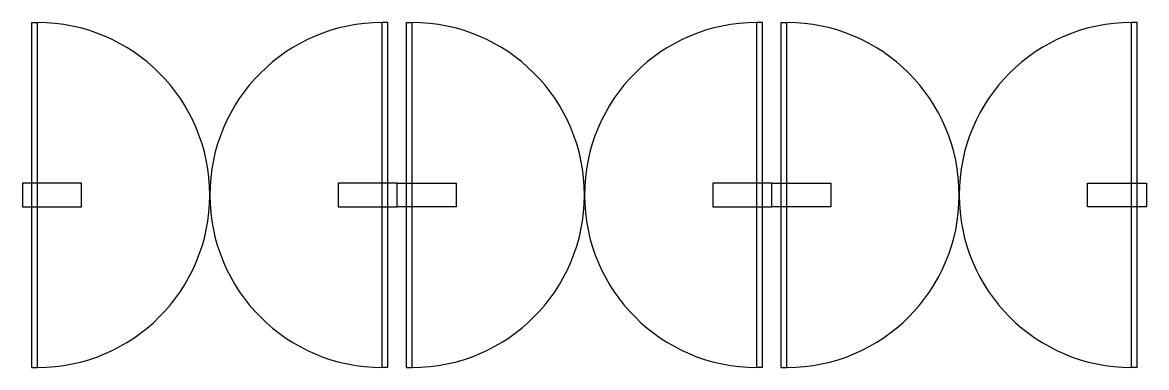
# Model space of a CAD drawing. Header units: inches. Extents: x 3.66 to 4.66, y 3.48 to 3.78.
import ezdxf

# ---------------------------------------------------------------- set-up
doc = ezdxf.new("R2010")
doc.units = ezdxf.units.IN
doc.header["$MEASUREMENT"] = 0

msp = doc.modelspace()

# ---------------------------------------------------------------- linework, layer by layer
for p, q in [((3.6712, 3.7839), (3.6762, 3.7839)), ((3.6712, 3.4773), (3.6712, 3.7839)), ((3.6762, 3.4773), (3.6762, 3.7839)), ((3.9829, 3.4773), (3.9829, 3.7839)), ((3.9879, 3.7839), (3.9829, 3.7839)), ((3.9879, 3.4773), (3.9879, 3.7839)), ((4.0045, 3.7839), (4.0095, 3.7839)), ((4.0045, 3.4773), (4.0045, 3.7839)), ((4.0095, 3.4773), (4.0095, 3.7839)), ((4.3162, 3.4773), (4.3162, 3.7839)), ((4.3212, 3.7839), (4.3162, 3.7839)), ((4.3212, 3.4773), (4.3212, 3.7839)), ((4.3379, 3.4773), (4.3379, 3.7839)), ((4.3379, 3.7839), (4.3429, 3.7839)), ((4.3429, 3.4773), (4.3429, 3.7839)), ((4.6495, 3.4773), (4.6495, 3.7839)), ((4.6545, 3.7839), (4.6495, 3.7839)), ((4.6545, 3.4773), (4.6545, 3.7839)), ((3.6712, 3.4773), (3.6762, 3.4773)), ((3.9879, 3.4773), (3.9829, 3.4773)), ((4.0045, 3.4773), (4.0095, 3.4773)), ((4.3212, 3.4773), (4.3162, 3.4773)), ((4.3379, 3.4773), (4.3429, 3.4773)), ((4.6545, 3.4773), (4.6495, 3.4773))]:
    msp.add_line(p, q)
for points in [[(3.6629, 3.6202), (3.7154, 3.6202), (3.7154, 3.641), (3.6629, 3.641)], [(3.9437, 3.6202), (3.9962, 3.6202), (3.9962, 3.641), (3.9437, 3.641)], [(4.0487, 3.6202), (3.9962, 3.6202), (3.9962, 3.641), (4.0487, 3.641)], [(4.277, 3.6202), (4.3295, 3.6202), (4.3295, 3.641), (4.277, 3.641)], [(4.3821, 3.6202), (4.3295, 3.6202), (4.3295, 3.641), (4.3821, 3.641)], [(4.6629, 3.6202), (4.6103, 3.6202), (4.6103, 3.641), (4.6629, 3.641)]]:
    msp.add_lwpolyline(points, close=True)
for centre, start, end in [((3.6762, 3.6306), 270, 90), ((3.9829, 3.6306), 90, 270), ((4.0095, 3.6306), 270, 90), ((4.3162, 3.6306), 90, 270), ((4.3429, 3.6306), 270, 90), ((4.6495, 3.6306), 90, 270)]:
    msp.add_arc(centre, 0.1533, start, end)

doc.saveas('drawing.dxf')
